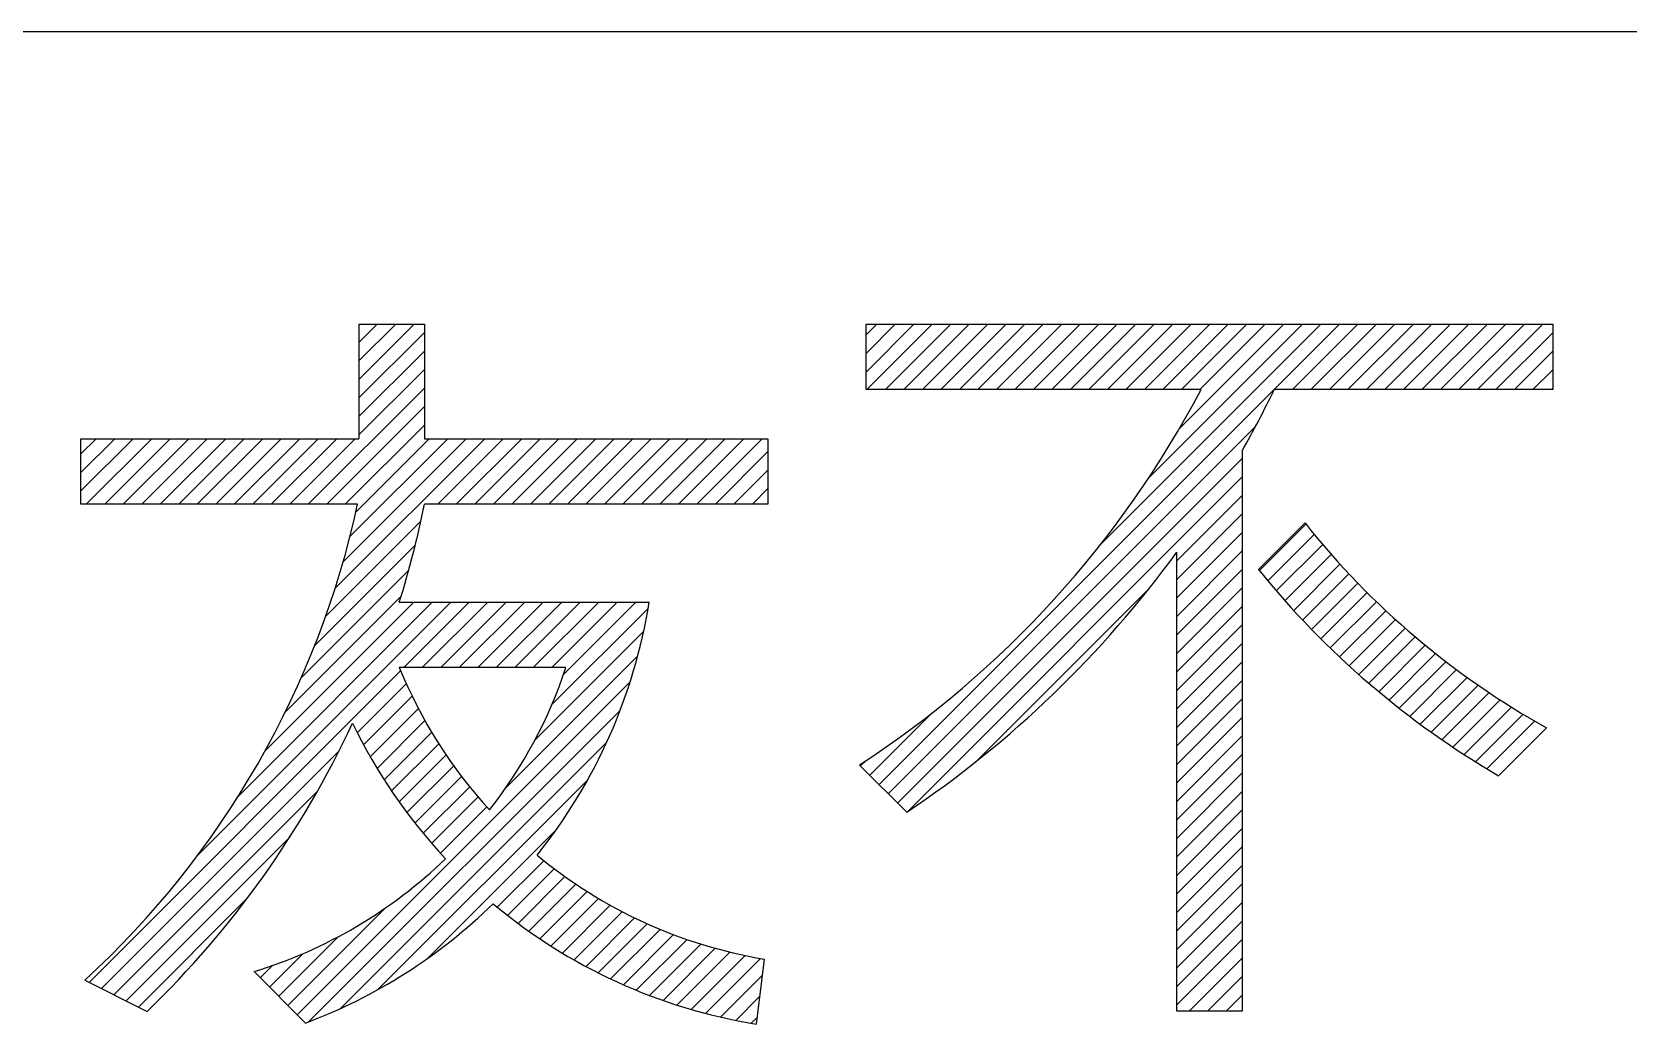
# Model space of a CAD drawing. Units: millimetres at full size. Extents: x 2062 to 26180, y 9042 to 25978.
# Drawn here: x 3317 to 3837, y 9656 to 9979 of the extents above; entities that cross this region are included whole.
import ezdxf

# ---------------------------------------------------------------- set-up
doc = ezdxf.new("R2010")
doc.units = ezdxf.units.MM
doc.header["$LTSCALE"] = 50
doc.layers.add('F-0_特記', color=3, linetype='Continuous', lineweight=25)

msp = doc.modelspace()

# ---------------------------------------------------------------- linework, layer by layer
at = {"layer": 'F-0_特記', "color": 134}
for p in [(24242.21, 9978.63), (26180.42, 9978.63)]:
    msp.add_line(p, (2061.5, 9978.63), dxfattribs=at)
at = {"layer": 'F-0_特記'}
for p, q in [((3423.67, 9877.54), (3429.59, 9883.46)), ((3423.67, 9871.51), (3435.62, 9883.46)), ((3423.67, 9865.49), (3441.64, 9883.46)), ((3423.67, 9883.46), (3444.97, 9883.46)), ((3423.67, 9877.54), (3429.59, 9883.46)), ((3423.67, 9871.51), (3435.62, 9883.46)), ((3423.67, 9865.49), (3441.64, 9883.46)), ((3423.67, 9883.46), (3444.97, 9883.46)), ((3423.67, 9883.46), (3423.67, 9846.19)), ((3423.67, 9883.46), (3423.67, 9846.19)), ((3423.67, 9859.46), (3444.97, 9880.76)), ((3423.67, 9859.46), (3444.97, 9880.76)), ((3444.97, 9883.46), (3444.97, 9846.19)), ((3444.97, 9883.46), (3444.97, 9846.19)), ((3588.75, 9879.95), (3592.26, 9883.46)), ((3588.75, 9873.93), (3598.28, 9883.46)), ((3588.75, 9867.9), (3604.3, 9883.46)), ((3588.75, 9883.46), (3812.4, 9883.46)), ((3588.75, 9879.95), (3592.26, 9883.46)), ((3588.75, 9873.93), (3598.28, 9883.46)), ((3588.75, 9867.9), (3604.3, 9883.46)), ((3588.75, 9883.46), (3812.4, 9883.46)), ((3589.03, 9862.16), (3610.33, 9883.46)), ((3589.03, 9862.16), (3610.33, 9883.46)), ((3593.01, 9733.6), (3742.87, 9883.46)), ((3593.01, 9733.6), (3742.87, 9883.46)), ((3595.05, 9862.16), (3616.35, 9883.46)), ((3595.05, 9862.16), (3616.35, 9883.46)), ((3601.08, 9862.16), (3622.38, 9883.46)), ((3601.08, 9862.16), (3622.38, 9883.46)), ((3607.1, 9862.16), (3628.4, 9883.46)), ((3607.1, 9862.16), (3628.4, 9883.46)), ((3613.13, 9862.16), (3634.43, 9883.46)), ((3613.13, 9862.16), (3634.43, 9883.46)), ((3619.15, 9862.16), (3640.45, 9883.46)), ((3619.15, 9862.16), (3640.45, 9883.46)), ((3625.18, 9862.16), (3646.48, 9883.46)), ((3625.18, 9862.16), (3646.48, 9883.46)), ((3631.2, 9862.16), (3652.5, 9883.46)), ((3631.2, 9862.16), (3652.5, 9883.46)), ((3637.22, 9862.16), (3658.53, 9883.46)), ((3637.22, 9862.16), (3658.53, 9883.46)), ((3643.25, 9862.16), (3664.55, 9883.46)), ((3643.25, 9862.16), (3664.55, 9883.46)), ((3649.27, 9862.16), (3670.57, 9883.46)), ((3649.27, 9862.16), (3670.57, 9883.46)), ((3655.3, 9862.16), (3676.6, 9883.46)), ((3655.3, 9862.16), (3676.6, 9883.46)), ((3661.32, 9862.16), (3682.62, 9883.46)), ((3661.32, 9862.16), (3682.62, 9883.46)), ((3665.19, 9811.8), (3736.84, 9883.46)), ((3665.19, 9811.8), (3736.84, 9883.46)), ((3667.35, 9862.16), (3688.65, 9883.46)), ((3667.35, 9862.16), (3688.65, 9883.46)), ((3673.37, 9862.16), (3694.67, 9883.46)), ((3673.37, 9862.16), (3694.67, 9883.46)), ((3679.4, 9862.16), (3700.7, 9883.46)), ((3679.4, 9862.16), (3700.7, 9883.46)), ((3680.9, 9833.54), (3730.82, 9883.46)), ((3680.9, 9833.54), (3730.82, 9883.46)), ((3685.42, 9862.16), (3706.72, 9883.46)), ((3685.42, 9862.16), (3706.72, 9883.46)), ((3690.81, 9849.48), (3724.8, 9883.46)), ((3690.81, 9849.48), (3724.8, 9883.46)), ((3691.45, 9862.16), (3712.75, 9883.46)), ((3691.45, 9862.16), (3712.75, 9883.46)), ((3697.47, 9862.16), (3718.77, 9883.46)), ((3697.47, 9862.16), (3718.77, 9883.46)), ((3727.59, 9862.16), (3748.89, 9883.46)), ((3727.59, 9862.16), (3748.89, 9883.46)), ((3733.62, 9862.16), (3754.92, 9883.46)), ((3733.62, 9862.16), (3754.92, 9883.46)), ((3739.64, 9862.16), (3760.94, 9883.46)), ((3739.64, 9862.16), (3760.94, 9883.46)), ((3745.67, 9862.16), (3766.97, 9883.46)), ((3745.67, 9862.16), (3766.97, 9883.46)), ((3751.69, 9862.16), (3772.99, 9883.46)), ((3751.69, 9862.16), (3772.99, 9883.46)), ((3757.72, 9862.16), (3779.02, 9883.46)), ((3757.72, 9862.16), (3779.02, 9883.46)), ((3763.74, 9862.16), (3785.04, 9883.46)), ((3763.74, 9862.16), (3785.04, 9883.46)), ((3769.76, 9862.16), (3791.07, 9883.46)), ((3769.76, 9862.16), (3791.07, 9883.46)), ((3775.79, 9862.16), (3797.09, 9883.46)), ((3775.79, 9862.16), (3797.09, 9883.46)), ((3781.81, 9862.16), (3803.11, 9883.46)), ((3781.81, 9862.16), (3803.11, 9883.46)), ((3787.84, 9862.16), (3809.14, 9883.46)), ((3787.84, 9862.16), (3809.14, 9883.46)), ((3793.86, 9862.16), (3812.4, 9880.69)), ((3793.86, 9862.16), (3812.4, 9880.69)), ((3812.4, 9883.46), (3812.4, 9862.16)), ((3812.4, 9883.46), (3812.4, 9862.16)), ((3423.67, 9853.44), (3444.97, 9874.74)), ((3423.67, 9853.44), (3444.97, 9874.74)), ((3799.89, 9862.16), (3812.4, 9874.67)), ((3799.89, 9862.16), (3812.4, 9874.67)), ((3423.67, 9847.42), (3444.97, 9868.72)), ((3423.67, 9847.42), (3444.97, 9868.72)), ((3805.91, 9862.16), (3812.4, 9868.64)), ((3805.91, 9862.16), (3812.4, 9868.64)), ((3407.16, 9824.89), (3444.97, 9862.69)), ((3407.16, 9824.89), (3444.97, 9862.69)), ((3812.4, 9862.16), (3721.7, 9862.16)), ((3812.4, 9862.16), (3721.7, 9862.16)), ((3811.94, 9862.16), (3812.4, 9862.62)), ((3811.94, 9862.16), (3812.4, 9862.62)), ((3413.19, 9824.89), (3444.97, 9856.67)), ((3413.19, 9824.89), (3444.97, 9856.67)), ((3419.21, 9824.89), (3444.97, 9850.64)), ((3419.21, 9824.89), (3444.97, 9850.64)), ((3596.02, 9730.59), (3715.57, 9850.14)), ((3596.02, 9730.59), (3715.57, 9850.14)), ((3333.15, 9841.24), (3338.1, 9846.19)), ((3333.15, 9835.21), (3344.12, 9846.19)), ((3333.15, 9829.19), (3350.15, 9846.19)), ((3333.15, 9846.19), (3423.67, 9846.19)), ((3333.15, 9824.89), (3333.15, 9846.19)), ((3333.15, 9841.24), (3338.1, 9846.19)), ((3333.15, 9835.21), (3344.12, 9846.19)), ((3333.15, 9829.19), (3350.15, 9846.19)), ((3333.15, 9846.19), (3423.67, 9846.19)), ((3333.15, 9824.89), (3333.15, 9846.19)), ((3334.87, 9824.89), (3356.17, 9846.19)), ((3334.87, 9824.89), (3356.17, 9846.19)), ((3340.89, 9824.89), (3362.2, 9846.19)), ((3340.89, 9824.89), (3362.2, 9846.19)), ((3346.92, 9824.89), (3368.22, 9846.19)), ((3346.92, 9824.89), (3368.22, 9846.19)), ((3352.94, 9824.89), (3374.25, 9846.19)), ((3352.94, 9824.89), (3374.25, 9846.19)), ((3358.97, 9824.89), (3380.27, 9846.19)), ((3358.97, 9824.89), (3380.27, 9846.19)), ((3364.99, 9824.89), (3386.29, 9846.19)), ((3364.99, 9824.89), (3386.29, 9846.19)), ((3371.02, 9824.89), (3392.32, 9846.19)), ((3371.02, 9824.89), (3392.32, 9846.19)), ((3377.04, 9824.89), (3398.34, 9846.19)), ((3377.04, 9824.89), (3398.34, 9846.19)), ((3383.07, 9824.89), (3404.37, 9846.19)), ((3383.07, 9824.89), (3404.37, 9846.19)), ((3389.09, 9824.89), (3410.39, 9846.19)), ((3389.09, 9824.89), (3410.39, 9846.19)), ((3395.12, 9824.89), (3416.42, 9846.19)), ((3395.12, 9824.89), (3416.42, 9846.19)), ((3401.14, 9824.89), (3422.44, 9846.19)), ((3401.14, 9824.89), (3422.44, 9846.19)), ((3415.9, 9797.47), (3464.61, 9846.19)), ((3415.9, 9797.47), (3464.61, 9846.19)), ((3418.51, 9806.11), (3458.59, 9846.19)), ((3418.51, 9806.11), (3458.59, 9846.19)), ((3420.74, 9814.36), (3452.56, 9846.19)), ((3420.74, 9814.36), (3452.56, 9846.19)), ((3422.64, 9822.29), (3446.54, 9846.19)), ((3422.64, 9822.29), (3446.54, 9846.19)), ((3444.97, 9846.19), (3556.8, 9846.19)), ((3444.97, 9846.19), (3556.8, 9846.19)), ((3449.34, 9824.89), (3470.64, 9846.19)), ((3449.34, 9824.89), (3470.64, 9846.19)), ((3455.36, 9824.89), (3476.66, 9846.19)), ((3455.36, 9824.89), (3476.66, 9846.19)), ((3461.39, 9824.89), (3482.69, 9846.19)), ((3461.39, 9824.89), (3482.69, 9846.19)), ((3467.41, 9824.89), (3488.71, 9846.19)), ((3467.41, 9824.89), (3488.71, 9846.19)), ((3473.43, 9824.89), (3494.74, 9846.19)), ((3473.43, 9824.89), (3494.74, 9846.19)), ((3479.46, 9824.89), (3500.76, 9846.19)), ((3479.46, 9824.89), (3500.76, 9846.19)), ((3485.48, 9824.89), (3506.79, 9846.19)), ((3485.48, 9824.89), (3506.79, 9846.19)), ((3491.51, 9824.89), (3512.81, 9846.19)), ((3491.51, 9824.89), (3512.81, 9846.19)), ((3497.53, 9824.89), (3518.84, 9846.19)), ((3497.53, 9824.89), (3518.84, 9846.19)), ((3503.56, 9824.89), (3524.86, 9846.19)), ((3503.56, 9824.89), (3524.86, 9846.19)), ((3509.58, 9824.89), (3530.88, 9846.19)), ((3509.58, 9824.89), (3530.88, 9846.19)), ((3515.61, 9824.89), (3536.91, 9846.19)), ((3515.61, 9824.89), (3536.91, 9846.19)), ((3521.63, 9824.89), (3542.93, 9846.19)), ((3521.63, 9824.89), (3542.93, 9846.19)), ((3527.66, 9824.89), (3548.96, 9846.19)), ((3527.66, 9824.89), (3548.96, 9846.19)), ((3533.68, 9824.89), (3554.98, 9846.19)), ((3533.68, 9824.89), (3554.98, 9846.19)), ((3556.8, 9846.19), (3556.8, 9824.89)), ((3556.8, 9846.19), (3556.8, 9824.89)), ((3539.7, 9824.89), (3556.8, 9841.98)), ((3539.7, 9824.89), (3556.8, 9841.98)), ((3599.03, 9727.57), (3711.22, 9839.76)), ((3599.03, 9727.57), (3711.22, 9839.76)), ((3545.73, 9824.89), (3556.8, 9835.95)), ((3545.73, 9824.89), (3556.8, 9835.95)), ((3602.11, 9724.63), (3711.22, 9833.74)), ((3602.11, 9724.63), (3711.22, 9833.74)), ((3551.75, 9824.89), (3556.8, 9829.93)), ((3551.75, 9824.89), (3556.8, 9829.93)), ((3689.92, 9806.41), (3711.22, 9827.71)), ((3689.92, 9806.41), (3711.22, 9827.71)), ((3423.21, 9824.89), (3333.15, 9824.89)), ((3423.21, 9824.89), (3333.15, 9824.89)), ((3556.8, 9824.89), (3444.97, 9824.89)), ((3556.8, 9824.89), (3444.97, 9824.89)), ((3412.83, 9788.38), (3443.81, 9819.36)), ((3412.83, 9788.38), (3443.81, 9819.36)), ((3689.92, 9800.39), (3711.22, 9821.69)), ((3689.92, 9800.39), (3711.22, 9821.69)), ((3716.55, 9803.59), (3731.7, 9818.74)), ((3716.55, 9803.59), (3731.7, 9818.74)), ((3716.85, 9803.22), (3732, 9818.37)), ((3716.85, 9803.22), (3732, 9818.37)), ((3689.92, 9794.36), (3711.22, 9815.67)), ((3689.92, 9794.36), (3711.22, 9815.67)), ((3719.57, 9799.91), (3734.69, 9815.04)), ((3719.57, 9799.91), (3734.69, 9815.04)), ((3409.21, 9778.74), (3441.98, 9811.5)), ((3409.21, 9778.74), (3441.98, 9811.5)), ((3689.92, 9788.34), (3711.22, 9809.64)), ((3689.92, 9788.34), (3711.22, 9809.64)), ((3722.33, 9796.65), (3737.44, 9811.76)), ((3722.33, 9796.65), (3737.44, 9811.76)), ((3725.14, 9793.44), (3740.23, 9808.53)), ((3725.14, 9793.44), (3740.23, 9808.53)), ((3404.9, 9768.4), (3439.86, 9803.36)), ((3404.9, 9768.4), (3439.86, 9803.36)), ((3689.92, 9782.31), (3711.22, 9803.62)), ((3689.92, 9782.31), (3711.22, 9803.62)), ((3728, 9790.27), (3743.08, 9805.35)), ((3728, 9790.27), (3743.08, 9805.35)), ((3730.9, 9787.15), (3745.97, 9802.22)), ((3730.9, 9787.15), (3745.97, 9802.22)), ((3624.46, 9740.95), (3681.13, 9797.62)), ((3624.46, 9740.95), (3681.13, 9797.62)), ((3689.92, 9776.29), (3711.22, 9797.59)), ((3689.92, 9776.29), (3711.22, 9797.59)), ((3733.85, 9784.07), (3748.91, 9799.13)), ((3733.85, 9784.07), (3748.91, 9799.13)), ((3371.16, 9710.56), (3453.53, 9792.94)), ((3371.16, 9710.56), (3453.53, 9792.94)), ((3384.41, 9729.83), (3447.51, 9792.94)), ((3384.41, 9729.83), (3447.51, 9792.94)), ((3393.1, 9744.55), (3441.48, 9792.94)), ((3393.1, 9744.55), (3441.48, 9792.94)), ((3399.66, 9757.14), (3437.4, 9794.87)), ((3399.66, 9757.14), (3437.4, 9794.87)), ((3436.8, 9792.94), (3518.14, 9792.94)), ((3436.8, 9792.94), (3518.14, 9792.94)), ((3438.26, 9771.64), (3459.56, 9792.94)), ((3438.26, 9771.64), (3459.56, 9792.94)), ((3444.29, 9771.64), (3465.58, 9792.94)), ((3444.29, 9771.64), (3465.58, 9792.94)), ((3450.31, 9771.64), (3471.61, 9792.94)), ((3450.31, 9771.64), (3471.61, 9792.94)), ((3456.33, 9771.64), (3477.63, 9792.94)), ((3456.33, 9771.64), (3477.63, 9792.94)), ((3462.36, 9771.64), (3483.66, 9792.94)), ((3462.36, 9771.64), (3483.66, 9792.94)), ((3468.38, 9771.64), (3489.68, 9792.94)), ((3468.38, 9771.64), (3489.68, 9792.94)), ((3474.41, 9771.64), (3495.71, 9792.94)), ((3474.41, 9771.64), (3495.71, 9792.94)), ((3480.43, 9771.64), (3501.73, 9792.94)), ((3480.43, 9771.64), (3501.73, 9792.94)), ((3486.46, 9771.64), (3507.75, 9792.94)), ((3486.46, 9771.64), (3507.75, 9792.94)), ((3490.33, 9769.48), (3513.78, 9792.94)), ((3490.33, 9769.48), (3513.78, 9792.94)), ((3689.92, 9770.27), (3711.22, 9791.57)), ((3689.92, 9770.27), (3711.22, 9791.57)), ((3736.84, 9781.04), (3751.9, 9796.1)), ((3736.84, 9781.04), (3751.9, 9796.1)), ((3739.88, 9778.05), (3754.94, 9793.11)), ((3739.88, 9778.05), (3754.94, 9793.11)), ((3486.48, 9759.61), (3517.81, 9790.95)), ((3486.48, 9759.61), (3517.81, 9790.95)), ((3742.96, 9775.11), (3758.03, 9790.18)), ((3742.96, 9775.11), (3758.03, 9790.18)), ((3746.08, 9772.21), (3761.16, 9787.29)), ((3746.08, 9772.21), (3761.16, 9787.29)), ((3480.93, 9748.04), (3516.37, 9783.47)), ((3480.93, 9748.04), (3516.37, 9783.47)), ((3689.92, 9764.24), (3711.22, 9785.54)), ((3689.92, 9764.24), (3711.22, 9785.54)), ((3749.26, 9769.36), (3764.35, 9784.45)), ((3749.26, 9769.36), (3764.35, 9784.45)), ((3752.47, 9766.55), (3767.58, 9781.66)), ((3752.47, 9766.55), (3767.58, 9781.66)), ((3689.92, 9758.22), (3711.22, 9779.52)), ((3689.92, 9758.22), (3711.22, 9779.52)), ((3755.73, 9763.79), (3770.86, 9778.91)), ((3755.73, 9763.79), (3770.86, 9778.91)), ((3759.04, 9761.07), (3774.19, 9776.22)), ((3759.04, 9761.07), (3774.19, 9776.22)), ((3335.77, 9669.15), (3437.23, 9770.61)), ((3335.77, 9669.15), (3437.23, 9770.61)), ((3491.06, 9771.64), (3436.8, 9771.64)), ((3491.06, 9771.64), (3436.8, 9771.64)), ((3471.55, 9732.63), (3514.46, 9775.54)), ((3471.55, 9732.63), (3514.46, 9775.54)), ((3689.92, 9752.19), (3711.22, 9773.49)), ((3689.92, 9752.19), (3711.22, 9773.49)), ((3762.4, 9758.4), (3777.58, 9773.58)), ((3762.4, 9758.4), (3777.58, 9773.58)), ((3765.8, 9755.77), (3781.01, 9770.99)), ((3765.8, 9755.77), (3781.01, 9770.99)), ((3403.56, 9658.62), (3511.97, 9767.02)), ((3403.56, 9658.62), (3511.97, 9767.02)), ((3423.1, 9750.45), (3439.06, 9766.41)), ((3423.1, 9750.45), (3439.06, 9766.41)), ((3689.92, 9746.17), (3711.22, 9767.47)), ((3689.92, 9746.17), (3711.22, 9767.47)), ((3769.24, 9753.2), (3784.49, 9768.44)), ((3769.24, 9753.2), (3784.49, 9768.44)), ((3772.73, 9750.66), (3788.02, 9765.95)), ((3772.73, 9750.66), (3788.02, 9765.95)), ((3425.17, 9746.5), (3440.98, 9762.31)), ((3425.17, 9746.5), (3440.98, 9762.31)), ((3689.92, 9740.14), (3711.22, 9761.44)), ((3689.92, 9740.14), (3711.22, 9761.44)), ((3776.27, 9748.18), (3791.61, 9763.51)), ((3776.27, 9748.18), (3791.61, 9763.51)), ((3779.86, 9745.74), (3795.24, 9761.12)), ((3779.86, 9745.74), (3795.24, 9761.12)), ((3407.23, 9656.27), (3508.71, 9757.74)), ((3407.23, 9656.27), (3508.71, 9757.74)), ((3427.32, 9742.62), (3443.01, 9758.31)), ((3427.32, 9742.62), (3443.01, 9758.31)), ((3589.99, 9736.61), (3610.28, 9756.9)), ((3589.99, 9736.61), (3610.28, 9756.9)), ((3689.92, 9734.12), (3711.22, 9755.42)), ((3689.92, 9734.12), (3711.22, 9755.42)), ((3783.5, 9743.35), (3798.93, 9758.78)), ((3783.5, 9743.35), (3798.93, 9758.78)), ((3787.18, 9741.01), (3802.67, 9756.5)), ((3787.18, 9741.01), (3802.67, 9756.5)), ((3429.55, 9738.83), (3445.13, 9754.4)), ((3429.55, 9738.83), (3445.13, 9754.4)), ((3431.87, 9735.12), (3447.34, 9750.59)), ((3431.87, 9735.12), (3447.34, 9750.59)), ((3790.91, 9738.72), (3806.46, 9754.27)), ((3790.91, 9738.72), (3806.46, 9754.27)), ((3794.69, 9736.47), (3810.31, 9752.09)), ((3794.69, 9736.47), (3810.31, 9752.09)), ((3810.33, 9752.08), (3794.71, 9736.46)), ((3810.33, 9752.08), (3794.71, 9736.46)), ((3339.79, 9667.14), (3417.18, 9744.53)), ((3339.79, 9667.14), (3417.18, 9744.53)), ((3417.62, 9660.63), (3504.34, 9747.35)), ((3417.62, 9660.63), (3504.34, 9747.35)), ((3434.26, 9731.49), (3449.64, 9746.87)), ((3434.26, 9731.49), (3449.64, 9746.87)), ((3689.92, 9728.09), (3711.22, 9749.4)), ((3689.92, 9728.09), (3711.22, 9749.4)), ((3436.72, 9727.93), (3452.03, 9743.23)), ((3436.72, 9727.93), (3452.03, 9743.23)), ((3439.26, 9724.45), (3454.5, 9739.68)), ((3439.26, 9724.45), (3454.5, 9739.68)), ((3602.03, 9724.58), (3586.66, 9739.94)), ((3602.03, 9724.58), (3586.66, 9739.94)), ((3586.98, 9739.62), (3588.54, 9741.18)), ((3586.98, 9739.62), (3588.54, 9741.18)), ((3689.92, 9722.07), (3711.22, 9743.37)), ((3689.92, 9722.07), (3711.22, 9743.37)), ((3429.82, 9666.8), (3498.17, 9735.15)), ((3429.82, 9666.8), (3498.17, 9735.15)), ((3441.88, 9721.04), (3457.06, 9736.22)), ((3441.88, 9721.04), (3457.06, 9736.22)), ((3689.92, 9716.04), (3711.22, 9737.35)), ((3689.92, 9716.04), (3711.22, 9737.35)), ((3343.8, 9665.13), (3410.25, 9731.58)), ((3343.8, 9665.13), (3410.25, 9731.58)), ((3444.57, 9717.7), (3459.71, 9732.84)), ((3444.57, 9717.7), (3459.71, 9732.84)), ((3447.34, 9714.44), (3462.44, 9729.55)), ((3447.34, 9714.44), (3462.44, 9729.55)), ((3689.92, 9710.02), (3711.22, 9731.32)), ((3689.92, 9710.02), (3711.22, 9731.32)), ((3450.17, 9711.25), (3465.25, 9726.33)), ((3450.17, 9711.25), (3465.25, 9726.33)), ((3689.92, 9704), (3711.22, 9725.3)), ((3689.92, 9704), (3711.22, 9725.3)), ((3446.08, 9677.04), (3487.93, 9718.89)), ((3446.08, 9677.04), (3487.93, 9718.89)), ((3689.92, 9697.97), (3711.22, 9719.27)), ((3689.92, 9697.97), (3711.22, 9719.27)), ((3347.82, 9663.12), (3401.12, 9716.43)), ((3347.82, 9663.12), (3401.12, 9716.43)), ((3468.71, 9693.65), (3483.85, 9708.79)), ((3468.71, 9693.65), (3483.85, 9708.79)), ((3689.92, 9691.95), (3711.22, 9713.25)), ((3689.92, 9691.95), (3711.22, 9713.25)), ((3472.05, 9690.97), (3487.24, 9706.15)), ((3472.05, 9690.97), (3487.24, 9706.15)), ((3475.47, 9688.36), (3490.72, 9703.61)), ((3475.47, 9688.36), (3490.72, 9703.61)), ((3689.92, 9685.92), (3711.22, 9707.22)), ((3689.92, 9685.92), (3711.22, 9707.22)), ((3478.97, 9685.83), (3494.28, 9701.14)), ((3478.97, 9685.83), (3494.28, 9701.14)), ((3482.53, 9683.37), (3497.93, 9698.76)), ((3482.53, 9683.37), (3497.93, 9698.76)), ((3689.92, 9679.9), (3711.22, 9701.2)), ((3689.92, 9679.9), (3711.22, 9701.2)), ((3351.84, 9661.12), (3387.29, 9696.56)), ((3351.84, 9661.12), (3387.29, 9696.56)), ((3400.55, 9661.63), (3432.34, 9693.42)), ((3400.55, 9661.63), (3432.34, 9693.42)), ((3486.18, 9680.99), (3501.66, 9696.48)), ((3486.18, 9680.99), (3501.66, 9696.48)), ((3489.9, 9678.69), (3505.49, 9694.28)), ((3489.9, 9678.69), (3505.49, 9694.28)), ((3689.92, 9673.87), (3711.22, 9695.17)), ((3689.92, 9673.87), (3711.22, 9695.17)), ((3493.7, 9676.47), (3509.41, 9692.17)), ((3493.7, 9676.47), (3509.41, 9692.17)), ((3497.59, 9674.33), (3513.42, 9690.16)), ((3497.59, 9674.33), (3513.42, 9690.16)), ((3501.55, 9672.27), (3517.53, 9688.25)), ((3501.55, 9672.27), (3517.53, 9688.25)), ((3689.92, 9667.85), (3711.22, 9689.15)), ((3689.92, 9667.85), (3711.22, 9689.15)), ((3397.54, 9664.64), (3416.93, 9684.04)), ((3397.54, 9664.64), (3416.93, 9684.04)), ((3505.6, 9670.29), (3521.74, 9686.43)), ((3505.6, 9670.29), (3521.74, 9686.43)), ((3509.74, 9668.4), (3526.06, 9684.72)), ((3509.74, 9668.4), (3526.06, 9684.72)), ((3513.96, 9666.6), (3530.48, 9683.12)), ((3513.96, 9666.6), (3530.48, 9683.12)), ((3689.92, 9661.82), (3711.22, 9683.13)), ((3689.92, 9661.82), (3711.22, 9683.13)), ((3394.53, 9667.66), (3405.36, 9678.49)), ((3394.53, 9667.66), (3405.36, 9678.49)), ((3518.28, 9664.9), (3535.02, 9681.64)), ((3518.28, 9664.9), (3535.02, 9681.64)), ((3522.69, 9663.28), (3539.68, 9680.27)), ((3522.69, 9663.28), (3539.68, 9680.27)), ((3527.2, 9661.77), (3544.46, 9679.02)), ((3527.2, 9661.77), (3544.46, 9679.02)), ((3531.82, 9660.36), (3549.37, 9677.91)), ((3531.82, 9660.36), (3549.37, 9677.91)), ((3536.54, 9659.06), (3554.42, 9676.94)), ((3536.54, 9659.06), (3554.42, 9676.94)), ((3693.93, 9659.81), (3711.22, 9677.1)), ((3693.93, 9659.81), (3711.22, 9677.1)), ((3406.28, 9655.9), (3389.5, 9672.68)), ((3406.28, 9655.9), (3389.5, 9672.68)), ((3391.51, 9670.67), (3395.49, 9674.64)), ((3391.51, 9670.67), (3395.49, 9674.64)), ((3555.59, 9676.74), (3552.95, 9655.59)), ((3555.59, 9676.74), (3552.95, 9655.59)), ((3334.36, 9669.85), (3354.65, 9659.71)), ((3334.36, 9669.85), (3354.65, 9659.71)), ((3541.37, 9657.87), (3554.93, 9671.42)), ((3541.37, 9657.87), (3554.93, 9671.42)), ((3699.96, 9659.81), (3711.22, 9671.08)), ((3699.96, 9659.81), (3711.22, 9671.08)), ((3546.32, 9656.79), (3554.07, 9664.54)), ((3546.32, 9656.79), (3554.07, 9664.54)), ((3705.98, 9659.81), (3711.22, 9665.05)), ((3705.98, 9659.81), (3711.22, 9665.05)), ((3551.4, 9655.85), (3553.21, 9657.66)), ((3551.4, 9655.85), (3553.21, 9657.66))]:
    msp.add_line(p, q, dxfattribs=at)
for points in [[(3697.84, 9862.16), (3588.75, 9862.16), (3588.75, 9883.46)], [(3697.84, 9862.16), (3588.75, 9862.16), (3588.75, 9883.46)], [(3711.22, 9842.24), (3711.22, 9659.81), (3689.92, 9659.81), (3689.92, 9809.19)], [(3711.22, 9842.24), (3711.22, 9659.81), (3689.92, 9659.81), (3689.92, 9809.19)]]:
    msp.add_lwpolyline(points, dxfattribs=at)
for centre, radius, start, end in [((3407.34, 10014.74), 328.12, 303.1263, 332.2897), ((3407.34, 10014.74), 328.12, 303.1263, 332.2897), ((3407.34, 10014.74), 349.42, 330.4181, 334.1093), ((3407.34, 10014.74), 349.42, 330.4181, 334.1093), ((3134.89, 9887.15), 294.97, 312.5508, 347.8139), ((3134.89, 9887.15), 294.97, 312.5508, 347.8139), ((3134.89, 9887.15), 316.27, 342.6688, 348.646), ((3134.89, 9887.15), 316.27, 342.6688, 348.646), ((3938.38, 9982.82), 263.89, 218.4456, 240.9715), ((3938.38, 9982.82), 263.89, 218.4456, 240.9715), ((3407.34, 10014.74), 349.42, 303.8597, 323.9679), ((3407.34, 10014.74), 349.42, 303.8597, 323.9679), ((3938.38, 9982.82), 285.19, 218.9373, 239.7503), ((3938.38, 9982.82), 285.19, 218.9373, 239.7503), ((3344.28, 9820.69), 176.06, 321.2864, 350.9298), ((3344.28, 9820.69), 176.06, 321.2864, 350.9298), ((3581.43, 9830.88), 156.29, 202.2739, 222.4837), ((3581.43, 9830.88), 156.29, 202.2739, 222.4837), ((3344.28, 9820.69), 154.76, 321.9599, 341.5213), ((3344.28, 9820.69), 154.76, 321.9599, 341.5213), ((3134.89, 9887.15), 316.27, 314.016, 335.0126), ((3134.89, 9887.15), 316.27, 314.016, 335.0126), ((3581.43, 9830.88), 177.59, 205.8117, 223.1468), ((3581.43, 9830.88), 177.59, 205.8117, 223.1468), ((3344.28, 9820.69), 154.76, 286.9895, 314.0358), ((3344.28, 9820.69), 154.76, 286.9895, 314.0358), ((3581.43, 9830.88), 156.29, 230.3309, 260.4844), ((3581.43, 9830.88), 156.29, 230.3309, 260.4844), ((3344.28, 9820.69), 176.06, 290.618, 314.3447), ((3344.28, 9820.69), 176.06, 290.618, 314.3447), ((3581.43, 9830.88), 177.59, 230.029, 260.7744), ((3581.43, 9830.88), 177.59, 230.029, 260.7744)]:
    msp.add_arc(centre, radius, start, end, dxfattribs=at)

doc.saveas('drawing.dxf')
